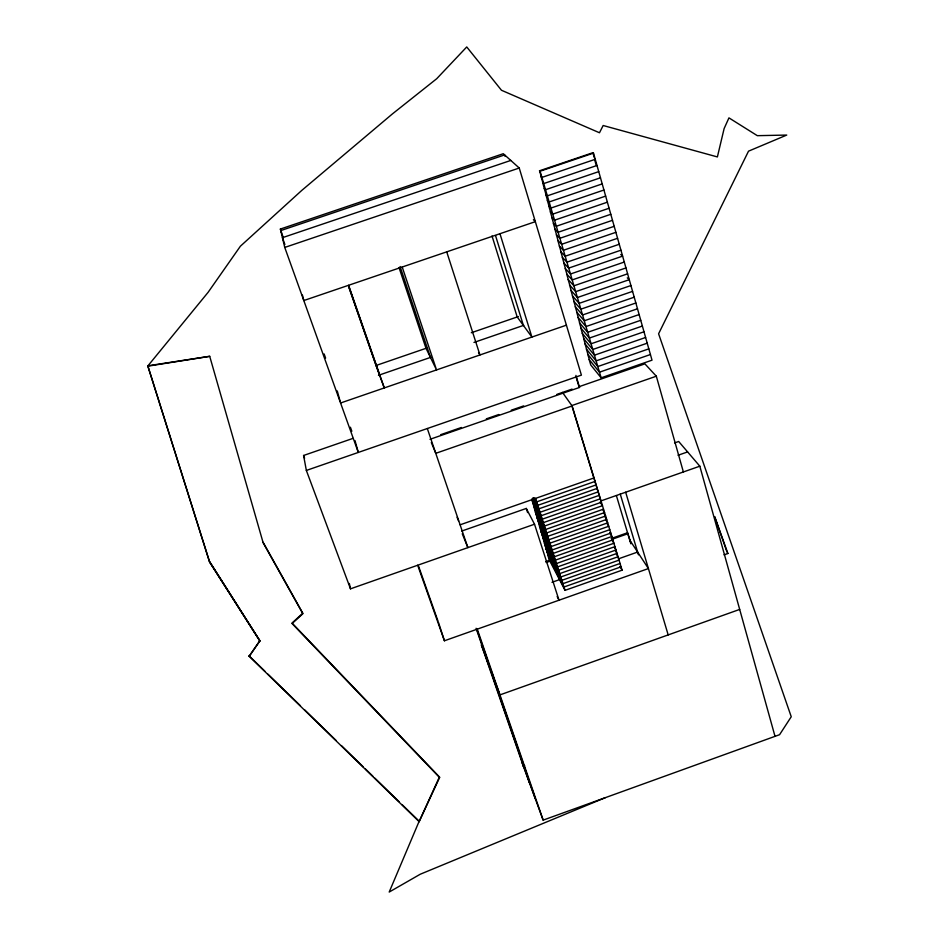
<?xml version="1.0" encoding="UTF-8"?>
<svg xmlns="http://www.w3.org/2000/svg" width="939" height="939" viewBox="0 0 939 939"><rect width="100%" height="100%" fill="white"/><g stroke="black" fill="none" stroke-linecap="round" stroke-linejoin="round"><path stroke-width="1.41" d="M209.561 561.499L259.962 641.067L209.561 562.003L147.787 365.811L209.714 356.315L263.143 542.754L302.874 613.742L292.088 623.566L439.593 777.551L419.123 821.648L249.093 656.197M419.076 821.437L389.204 892.05L420.249 874.232L605.35 797.657M419.123 821.648L439.429 776.94L292.017 623.026L302.792 613.214L263.096 542.273M147.787 365.811L209.561 561.839L259.95 640.891L249.117 656.384L259.915 640.527M147.763 366.057L208.106 292.322L240.396 246.206L301.842 190.347L392.385 113.936L436.705 78.723L466.742 46.95L501.473 90.261L599.481 132.763L603.155 125.509L717.384 156.93L724.122 128.573L728.946 117.88L757.327 135.674L786.741 135.063L748.524 151.167L658.591 333.779L791.248 716.739L779.581 734.697L543.153 820.134L522.143 762.914M523.387 766.271L524.701 765.801M739.686 609.423L499.947 694.895L481.355 644.8L523.786 767.433M551.991 582.309L560.278 579.375M618.285 558.893L637.616 552.062M619.047 560.125L561.827 580.337L546.838 551.51M620.069 563.47L562.895 583.682L547.637 554.292L549.479 560.278L565.032 590.349L622.099 570.173L572.109 405.953L562.484 392.432M621.09 566.827L563.963 587.016L548.446 557.062M417.679 565.243L444.429 640.774L648.415 568.564L629.717 540.007M724.016 554.867L727.901 553.494L714.696 516.72L726.704 551.205M603.519 509.138L545.559 529.502L534.491 508.832M609.775 529.678L552.109 549.984L539.491 526.133M610.808 533.082L553.2 553.388L540.324 528.986M545.735 561.592L549.831 560.149M611.183 538.528L627.545 532.753L631.043 543.341M546.205 562.52L550.301 561.076M611.747 539.409L628.121 533.634M612.885 539.878L555.36 560.16L541.967 534.667M614.939 546.651L557.531 566.91L543.599 540.312M674.578 442.926L678.686 441.494L699.825 466.19L775.015 736.352M460.133 524.807L594.023 477.928M595.08 481.414L536.709 501.86L534.62 498.046M461.718 531.063L526.274 508.445L534.526 524.22L559.01 600.209L557.156 596.5M678.04 455.262L687.606 451.917M596.148 484.9L537.824 505.335L533.645 497.658M597.204 488.386L538.927 508.809L532.941 497.776M598.26 491.848L540.042 512.271L532.859 499.008M599.317 495.323L541.146 515.734L531.99 498.773M600.373 498.785L542.249 519.185L531.955 500.076L533.88 506.356M352.958 438.396L303.59 455.474L306.349 470.439L350.493 588.835L534.526 524.22M699.825 466.19L600.866 500.933L571.828 405.566L656.326 376.21L683.381 471.965M601.418 502.236L543.352 522.624L532.8 502.999M572.109 405.953L435.79 453.314L431.318 442.551M644.001 331.772L592.767 349.484L583.635 338.627L585.29 344.214M645.609 337.488L594.457 355.188L585.02 343.874L586.664 349.437M647.217 343.181L596.136 360.869L586.394 349.097L588.037 354.649M648.826 348.862L597.814 366.539L587.755 354.308L589.399 359.825M306.349 470.439L581.405 375.131L519.244 168.022L503.292 153.703L280.385 229.046L284.752 247.438L358.311 452.434L354.989 440.579M650.422 354.531L599.481 372.184L589.117 359.484L590.76 364.989L601.148 377.83L652.018 360.177L593.507 153.104L592.908 152.693L539.538 170.781L541.369 176.955M440.708 434.675L461.448 427.48M486.343 418.841L498.832 414.51M511.239 410.214L523.68 405.894M556.874 394.38L572.097 389.098M429.98 439.311L579.551 387.431L575.924 375.412M375.776 365.588L427.01 347.97M471.308 332.746L518.375 316.572M630.926 285.538L579.128 303.356L572.414 295.891M378.452 375.318L431.06 357.219M473.972 342.442L523.821 325.293M632.581 291.372L580.854 309.177L573.835 301.313L575.525 307.018M634.224 297.194L582.567 314.976L575.255 306.701L576.945 312.394M340.575 402.995L566.405 325.176M635.867 302.992L584.281 320.774L576.663 312.077L578.342 317.758M637.499 308.778L585.983 326.549L578.072 317.429L579.75 323.086M639.13 314.553L587.685 332.3L579.469 322.77L581.147 328.404M640.75 320.305L589.387 338.052L580.865 328.075L583.917 338.956M642.382 326.044L591.077 343.78L582.25 333.357M615.89 232.32L563.435 250.255L559.327 246.1M617.58 238.295L565.196 256.218L560.806 251.722L562.543 257.603M619.271 244.257L566.956 262.169L562.273 257.321L564.01 263.19M620.949 250.197L568.705 268.096L563.74 262.908L565.478 268.742M624.294 262.04L572.203 279.916L566.651 273.988L568.377 279.799M625.961 267.944L573.94 285.796L568.107 279.493L569.82 285.28M627.616 273.824L575.677 291.665L569.539 284.987L571.252 290.75M602.216 183.903L549.151 201.955L547.284 200.242L549.069 206.31M603.941 190.018L550.958 208.059L548.81 206.064L550.594 212.108M605.655 196.11L552.754 214.127L550.324 211.85L552.109 217.871M607.38 202.19L554.538 220.196L551.85 217.625L553.623 223.623M609.094 208.247L556.334 226.24L553.353 223.365L555.125 229.351M610.796 214.292L558.118 232.273L554.855 229.081L556.627 235.043M612.498 220.313L559.89 238.283L556.358 234.773L558.118 240.724M614.2 226.322L561.663 244.281L557.848 240.454L561.076 252.004M510.793 160.44L282.439 237.684L284.881 244.504M284.752 247.438L519.244 168.022M539.538 170.781L540.066 171.227L593.507 153.104M597.004 165.475L543.716 183.575L542.66 182.636L546.005 194.643M598.742 171.637L545.536 189.713L544.197 188.528M600.479 177.788L547.343 195.84L545.747 194.396L547.543 200.488M280.749 230.595L504.642 154.923L505.112 156.473M147.752 366.187L209.714 356.315M594.645 158.879L595.256 159.301L541.897 177.412L541.099 176.72L542.918 182.87M620.726 254.457L622.616 256.124L570.454 274.012L565.208 268.46L566.933 274.282M627.287 277.838L629.283 279.681L577.403 297.522L570.982 290.444L574.105 301.619M249.07 655.821L264.81 671.115M267.955 674.179L300.468 705.788M304.659 709.872L336.115 740.46M341.362 745.554L363.381 766.963M365.482 769.006L372.83 776.142M374.919 778.185L399.04 801.636M402.185 804.7L418.97 821.015M533.399 219.691L535.347 221.663L303.813 300.539L302.417 295.034M656.326 376.21L644.893 363.851L578.964 386.715L579.551 387.431M727.185 552.578L727.901 553.494M600.115 502.036L602.474 505.687L544.456 526.063L533.645 505.921L535.559 512.178M603.014 510.159L604.563 512.577L546.651 532.929L535.324 511.743L537.237 517.964M604.059 513.586L605.608 516.004L547.742 536.357L536.169 514.642M605.127 517.037L606.653 519.431L548.846 539.772L537.002 517.53L538.892 523.716M606.136 520.406L607.697 522.859L549.937 543.176L537.836 520.406M607.169 523.809L608.742 526.274L551.029 546.592L538.669 523.269L541.369 532.272M609.564 532.859L611.852 536.486L554.28 556.768L541.146 531.826L543.012 537.941M612.357 540.782L613.918 543.27L556.451 563.529L542.777 537.495L544.643 543.575M614.435 547.566L615.972 550.019L558.599 570.266L544.409 543.129L546.263 549.174M615.479 550.958L616.993 553.4L559.679 573.635L545.219 545.923M616.477 554.268L618.026 556.757L560.747 576.992L546.029 548.728L547.871 554.738M619.857 566.522L622.099 570.173M478.526 352.548L479.958 354.965L446.729 251.852M457.058 517.26L458.596 521.028M462.258 533.763L467.868 547.625L427.315 428.524M303.59 455.474L304.6 458.209M376.023 365.494L379.509 374.954L348.968 287.029M379.978 376.257L384.274 387.936L348.615 285.28M280.385 229.046L283.273 237.637M324.131 353.956L325.61 358.076M350.4 427.21L351.843 431.236M418.571 566.217L437.985 621.043M348.921 287.487L375.553 364.132M477.258 629.153L543.153 820.134M476.672 628.919L535.207 798.526M476.085 628.285L529.396 782.715M402.209 267.016L436.541 369.931L426.013 348.322L399.028 267.627M400.084 266.547L430.449 357.419M438.478 622.416L444.429 640.774M526.274 508.445L527.612 512.577M535.594 498.386L565.032 590.349M495.522 235.56L523.399 325.446M492.013 235.959L517.201 316.971L531.897 337.066L499.959 233.717M576.194 377.372L578.6 385.366M620.245 494.055L638.438 554.832M616.383 495.581L630.867 543.822M625.667 492.224L668.181 634.917M540.066 171.227L601.148 377.83M592.908 152.693L594.305 157.635M594.692 159.888L596.089 164.818M337.277 390.953L340.211 401.657M439.429 776.94L439.593 777.551M280.937 230.583L281.301 232.144M349.331 583.459L350.493 588.835"/></g></svg>
